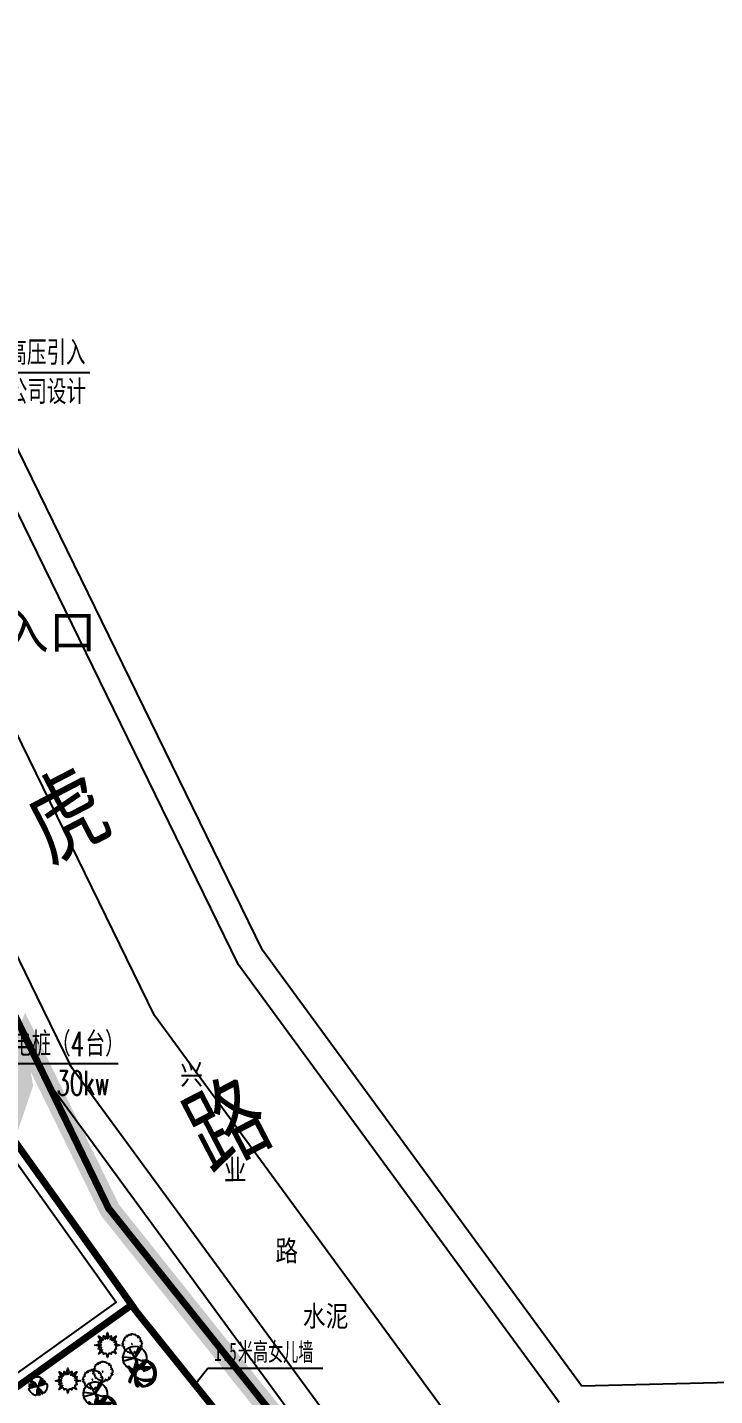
# Model space of a CAD drawing. Extents: x -809667 to 586099, y 3084146 to 3634412.
# Drawn here: x 381343.7 to 381393, y 3084266.7 to 3084364.8 of the extents above; entities that cross this region are included whole.
import ezdxf
from ezdxf.enums import TextEntityAlignment as Align

# ---------------------------------------------------------------- set-up
doc = ezdxf.new("R2010")
doc.units = 0
doc.header["$LTSCALE"] = 0.5
doc.linetypes.add('CONTINOUS', pattern=[0])
doc.layers.get('0').update_dxf_attribs({"linetype": 'CONTINUOUS'})
for name, color, linetype in [('A-S-TREE', 95, 'CONTINUOUS'), ('DIM-动力', 3, 'CONTINUOUS'), ('DIM-照明', 3, 'CONTINUOUS'), ('TREE', 3, 'CONTINUOUS'), ('文字', 7, 'CONTINUOUS'), ('树木', 94, 'CONTINUOUS')]:
    doc.layers.add(name, color=color, linetype=linetype)
doc.styles.add('-宋体', font='', dxfattribs={"width": 0.6})
doc.styles.add('_TEL_DIM', font='SIMPLEX', dxfattribs={"width": 0.8, "height": 3.5, "bigfont": 'HZTXT'})
doc.styles.add('DIMST', font='', dxfattribs={"width": 0.8})
doc.styles.add('HZ', font='', dxfattribs={"width": 0.8})
doc.styles.add('宋体', font='')
doc.styles.get('-宋体').set_extended_font_data('NSimSun')
doc.styles.get('DIMST').set_extended_font_data('SimSun')
doc.styles.get('HZ').set_extended_font_data('NSimSun')
doc.styles.get('宋体').set_extended_font_data('SimSun')

# ---------------------------------------------------------------- blocks, each defined once
blk = doc.blocks.new('TREE1')
at = {"layer": 'A-S-TREE', "color": 0}
for p, q in [((-49, 22), (-3255, -2371)), ((-50, 23), (-3120, 2586)), ((-49, 23), (-2621, -3042)), ((-50, 23), (36, 4021)), ((-50, 23), (629, -3920)), ((-50, 23), (3590, -1636)), ((-50, 23), (3937, -304))]:
    blk.add_line(p, q, dxfattribs=at)
blk.add_ellipse((-50, 22), major_axis=(4000, 0), ratio=0.9999998, dxfattribs=at)
blk = doc.blocks.new('T-7')
at = {"layer": 'TREE', "color": 8, "ltscale": 200, "xscale": 0.4020618556701031, "yscale": 0.4020618556701031, "zscale": 0.4020618556701031, "rotation": 199.2879054791862}
blk.add_blockref('TREE1', (4, 110), dxfattribs=at)
blk = doc.blocks.new('红枫')
at = {"color": 0}
blk.add_lwpolyline([(1297, -1371), (924, -1143, 0.6654953), (552, -1412, 0.6654953), (98, -1485), (-4, -1910), (-107, -1485, 0.6654953), (-561, -1412, 0.6654953), (-933, -1143), (-1306, -1371), (-1078, -998, 0.6654953), (-1348, -625, 0.6654953), (-1420, -172), (-1845, -69), (-1420, 34, 0.6654953), (-1348, 487, 0.6654953), (-1078, 859), (-1306, 1233), (-933, 1005, 0.6654953), (-561, 1274, 0.6654953), (-107, 1347), (-4, 1772), (98, 1347, 0.6654953), (552, 1274, 0.6654953), (924, 1005), (1297, 1233), (1069, 859, 0.6654953), (1339, 487, 0.6654953), (1411, 34), (1836, -69), (1411, -172, 0.6654953), (1339, -625, 0.6654953), (1069, -998)], format="xyb", close=True, dxfattribs=at)
blk.add_lwpolyline([(1297, -1371), (924, -1143, 0.6654953), (552, -1412, 0.6654953), (98, -1485), (-4, -1910), (-107, -1485, 0.6654953), (-561, -1412, 0.6654953), (-933, -1143), (-1306, -1371), (-1078, -998, 0.6654953), (-1348, -625, 0.6654953), (-1420, -172), (-1845, -69), (-1420, 34, 0.6654953), (-1348, 487, 0.6654953), (-1078, 859), (-1306, 1233), (-933, 1005, 0.6654953), (-561, 1274, 0.6654953), (-107, 1347), (-4, 1772), (98, 1347, 0.6654953), (552, 1274, 0.6654953), (924, 1005), (1297, 1233), (1069, 859, 0.6654953), (1339, 487, 0.6654953), (1411, 34), (1836, -69), (1411, -172, 0.6654953), (1339, -625, 0.6654953), (1069, -998)], format="xyb", close=True, dxfattribs=at)
for points in [[(-885, 61), (-1188, -9), (-931, -172)], [(-783, 372), (-962, 364), (-908, 217)], [(-783, 497), (-869, 784), (-550, 714)], [(-231, 823), (-394, 901), (-417, 777)], [(-137, 808), (-20, 1111), (120, 855)], [(462, 676), (478, 886), (369, 808)], [(618, 676), (836, 808), (797, 528)], [(891, 411), (1085, 388), (1023, 271)], [(968, 69), (1218, -32), (1085, -141)], [(-892, -336), (-994, -484), (-846, -561)], [(-783, -678), (-892, -911), (-737, -896)]]:
    blk.add_lwpolyline(points, dxfattribs=at)
blk = doc.blocks.new('03')
at = {"layer": '树木', "color": 0}
for p, q in [((-0.67, 1.25), (-0.82, 0.95)), ((-0.62, 1.29), (-0.77, 0.99)), ((-0.57, 1.33), (-0.71, 1.03)), ((-0.52, 1.36), (-0.66, 1.06)), ((-0.47, 1.38), (-0.62, 1.09)), ((-0.43, 1.41), (-0.57, 1.11)), ((-0.38, 1.42), (-0.53, 1.13)), ((-0.34, 1.44), (-0.49, 1.15)), ((-0.3, 1.46), (-0.45, 1.16)), ((-0.26, 1.47), (-0.41, 1.18)), ((-0.22, 1.48), (-0.37, 1.19)), ((-0.19, 1.49), (-0.33, 1.2)), ((-0.15, 1.5), (-0.29, 1.21)), ((-0.11, 1.5), (-0.25, 1.21)), ((-0.08, 1.51), (-0.22, 1.22)), ((-0.04, 1.51), (-0.18, 1.23)), ((-0.01, 1.52), (-0.15, 1.23)), ((0.03, 1.52), (-0.11, 1.23)), ((0.06, 1.52), (-0.08, 1.23)), ((0.1, 1.52), (-0.04, 1.23)), ((0.13, 1.52), (-0.01, 1.23)), ((0.16, 1.52), (0.02, 1.23)), ((0.19, 1.51), (0.05, 1.23)), ((0.23, 1.51), (0.09, 1.23)), ((0.26, 1.51), (0.12, 1.22)), ((0.29, 1.5), (0.15, 1.22)), ((0.32, 1.49), (0.18, 1.21)), ((0.35, 1.49), (0.21, 1.2)), ((0.38, 1.48), (0.24, 1.2)), ((0.41, 1.47), (0.27, 1.19)), ((0.44, 1.46), (0.3, 1.18)), ((0.47, 1.46), (0.33, 1.17)), ((0.5, 1.44), (0.36, 1.16)), ((0.52, 1.43), (0.38, 1.15)), ((0.55, 1.42), (0.41, 1.14)), ((0.58, 1.41), (0.44, 1.13)), ((0.61, 1.4), (0.47, 1.12)), ((0.63, 1.38), (0.49, 1.1)), ((0.66, 1.37), (0.52, 1.09)), ((0.69, 1.36), (0.55, 1.08)), ((0.71, 1.34), (0.57, 1.06)), ((0.74, 1.32), (0.6, 1.04)), ((0.76, 1.31), (0.62, 1.03)), ((0.79, 1.29), (0.65, 1.01)), ((0.81, 1.27), (0.67, 0.99)), ((0.84, 1.25), (0.7, 0.97)), ((0.86, 1.23), (0.72, 0.95)), ((-1.17, 0.19), (-1.14, 0.32)), ((-1.07, 0.21), (-1.06, 0.23)), ((-1.07, 0.18), (-1.07, 0.21)), ((-1.07, 0.16), (-1.07, 0.18)), ((-1.07, 0.12), (-1.07, 0.16)), ((-1.06, 0.08), (-1.07, 0.12)), ((-1.06, 0.23), (-1.05, 0.26)), ((-1.05, 0.02), (-1.06, 0.08)), ((-0.87, 1.04), (-1.05, 0.7)), ((-1.05, 0.26), (-1.03, 0.29)), ((-0.99, 0.14), (-0.98, 0.16)), ((-0.99, 0.11), (-0.99, 0.14)), ((-0.99, 0.09), (-0.99, 0.11)), ((-0.99, 0.05), (-0.99, 0.09)), ((-0.98, 0.01), (-0.99, 0.05)), ((-0.98, 0.16), (-0.97, 0.19)), ((-0.97, -0.05), (-0.98, 0.01)), ((-0.97, 0.19), (-0.95, 0.22)), ((-0.79, 1.14), (-0.95, 0.82)), ((-0.89, 0.02), (-0.88, 0.06)), ((-0.88, -0.02), (-0.89, 0.02)), ((-0.73, 1.2), (-0.88, 0.9)), ((-0.88, 0.06), (-0.87, 0.11)), ((-0.87, 0.11), (-0.85, 0.17)), ((-0.86, 0.78), (-0.77, 0.88)), ((-0.85, 0.17), (-0.82, 0.25)), ((-0.83, 0.57), (-0.81, 0.63)), ((-0.81, 0.63), (-0.79, 0.67)), ((-0.79, 0.67), (-0.78, 0.7)), ((-0.79, 0.47), (-0.77, 0.53)), ((-0.78, 0.7), (-0.77, 0.72)), ((-0.78, 0.01), (-0.76, 0.06)), ((-0.78, -0.03), (-0.78, 0.01)), ((-0.77, 0.72), (-0.75, 0.74)), ((-0.77, 0.53), (-0.76, 0.57)), ((-0.76, 0.57), (-0.75, 0.6)), ((-0.76, 0.06), (-0.74, 0.12)), ((-0.75, 0.74), (-0.74, 0.76)), ((-0.75, 0.6), (-0.73, 0.63)), ((-0.74, 0.76), (-0.71, 0.78)), ((-0.74, 0.12), (-0.71, 0.2)), ((-0.73, 0.63), (-0.72, 0.64)), ((-0.72, 0.64), (-0.7, 0.66)), ((-0.71, 0.78), (-0.68, 0.8)), ((-0.71, 0.37), (-0.7, 0.42)), ((-0.71, 0.31), (-0.71, 0.37)), ((-0.7, 0.66), (-0.68, 0.68)), ((-0.7, 0.46), (-0.68, 0.5)), ((-0.7, 0.42), (-0.7, 0.46)), ((-0.68, 0.68), (-0.65, 0.7)), ((-0.68, 0.5), (-0.66, 0.53)), ((-0.66, 0.53), (-0.62, 0.57)), ((-0.66, 0), (-0.64, 0.06)), ((-0.64, 0.32), (-0.63, 0.36)), ((-0.64, 0.27), (-0.64, 0.32)), ((-0.64, 0.21), (-0.64, 0.27)), ((-0.64, 0.06), (-0.61, 0.14)), ((-0.63, 0.36), (-0.61, 0.4)), ((-0.62, 0.57), (-0.58, 0.61)), ((-0.61, 0.4), (-0.59, 0.43)), ((-0.59, 0.43), (-0.56, 0.47)), ((-0.58, 0.61), (-0.51, 0.67)), ((-0.58, 0.11), (-0.57, 0.17)), ((-0.57, 0.22), (-0.56, 0.26)), ((-0.57, 0.17), (-0.57, 0.22)), ((-0.56, 0.47), (-0.51, 0.51)), ((-0.56, 0.26), (-0.55, 0.3)), ((-0.56, -0.04), (-0.54, 0.02)), ((-0.55, 0.3), (-0.52, 0.33)), ((-0.54, 0.02), (-0.51, 0.1)), ((-0.52, 0.33), (-0.49, 0.37)), ((-0.51, 0.51), (-0.45, 0.57)), ((-0.51, 0.14), (-0.5, 0.18)), ((-0.51, 0.09), (-0.51, 0.14)), ((-0.51, 0.03), (-0.51, 0.09)), ((-0.5, 0.18), (-0.48, 0.22)), ((-0.49, 0.37), (-0.44, 0.41)), ((-0.48, 0.22), (-0.46, 0.25)), ((-0.46, 0.25), (-0.43, 0.29)), ((-0.44, 0.41), (-0.38, 0.47)), ((-0.43, 0.29), (-0.38, 0.33)), ((-0.4, 0.39), (-0.36, 0.43)), ((-0.4, 0.28), (-0.36, 0.33)), ((-0.39, 0.51), (-0.35, 0.55)), ((-0.38, 0.62), (-0.34, 0.67)), ((-0.38, 0.33), (-0.31, 0.39)), ((-0.36, 0.43), (-0.32, 0.47)), ((-0.36, 0.33), (-0.32, 0.37)), ((-0.35, 0.55), (-0.31, 0.59)), ((-0.34, 0.8), (-0.29, 0.83)), ((-0.34, 0.67), (-0.3, 0.71)), ((-0.32, 0.47), (-0.29, 0.5)), ((-0.32, 0.37), (-0.29, 0.39)), ((-0.31, 0.59), (-0.28, 0.61)), ((-0.3, 0.9), (-0.25, 0.93)), ((-0.3, 0.71), (-0.27, 0.73)), ((-0.29, 0.83), (-0.25, 0.86)), ((-0.29, 0.5), (-0.26, 0.51)), ((-0.29, 0.39), (-0.26, 0.41)), ((-0.28, 0.61), (-0.25, 0.63)), ((-0.27, 0.73), (-0.24, 0.75)), ((-0.26, 0.51), (-0.22, 0.53)), ((-0.26, 0.41), (-0.22, 0.42)), ((-0.25, 0.93), (-0.22, 0.96)), ((-0.25, 0.86), (-0.22, 0.87)), ((-0.25, 0.63), (-0.21, 0.64)), ((-0.24, 0.75), (-0.2, 0.76)), ((-0.22, 0.96), (-0.19, 0.97)), ((-0.22, 0.87), (-0.2, 0.89)), ((-0.22, 0.53), (-0.17, 0.53)), ((-0.22, 0.42), (-0.17, 0.43)), ((-0.21, 0.64), (-0.16, 0.65)), ((-0.2, 1.08), (-0.06, 1.1)), ((-0.2, 0.89), (-0.17, 0.89)), ((-0.2, 0.76), (-0.15, 0.77)), ((-0.19, 0.97), (-0.16, 0.98)), ((-0.17, 0.89), (-0.15, 0.89)), ((-0.17, 0.53), (-0.1, 0.54)), ((-0.17, 0.43), (-0.1, 0.44)), ((-0.16, 0.98), (-0.14, 0.99)), ((-0.16, 0.65), (-0.09, 0.66)), ((-0.15, 0.89), (-0.12, 0.89)), ((-0.15, 0.77), (-0.08, 0.77)), ((-0.14, 0.99), (-0.11, 0.99)), ((-0.12, 0.89), (-0.08, 0.89)), ((-0.11, 0.99), (-0.08, 0.99)), ((-0.1, 0.54), (-0.02, 0.54)), ((-0.1, 0.44), (-0.02, 0.44)), ((-0.09, 0.66), (-0.01, 0.66)), ((-0.08, 0.99), (-0.05, 0.99)), ((-0.08, 0.77), (0, 0.78)), ((0.88, 1.21), (0.74, 0.93)), ((0.91, 1.19), (0.77, 0.91)), ((0.93, 1.17), (0.79, 0.89)), ((0.95, 1.15), (0.81, 0.87)), ((0.97, 1.12), (0.84, 0.85)), ((0.99, 1.1), (0.86, 0.82)), ((1.01, 1.07), (0.88, 0.8)), ((1.04, 1.05), (0.9, 0.77)), ((1.06, 1.02), (0.92, 0.74)), ((1.07, 0.99), (0.94, 0.72)), ((1.09, 0.96), (0.96, 0.69)), ((1.11, 0.93), (0.98, 0.66)), ((1.13, 0.9), (0.99, 0.63)), ((1.15, 0.87), (1.01, 0.6)), ((1.16, 0.84), (1.03, 0.56)), ((1.18, 0.8), (1.05, 0.53)), ((1.2, 0.76), (1.06, 0.49)), ((1.21, 0.73), (1.08, 0.45)), ((1.22, 0.69), (1.09, 0.41)), ((1.24, 0.64), (1.1, 0.37)), ((1.25, 0.6), (1.12, 0.33)), ((1.26, 0.55), (1.13, 0.28)), ((1.27, 0.5), (1.14, 0.24)), ((1.27, 0.45), (1.14, 0.18)), ((1.26, 0.07), (1.14, -0.17)), ((1.28, 0.39), (1.15, 0.13)), ((1.28, 0.33), (1.15, 0.07)), ((1.28, 0.26), (1.15, 0)), ((1.27, 0.18), (1.15, -0.08)), ((-0.97, -0.68), (-1.04, -0.56)), ((-0.93, -0.54), (-0.94, -0.5)), ((-0.92, -0.56), (-0.93, -0.54)), ((-0.91, -0.59), (-0.92, -0.56)), ((-0.89, -0.61), (-0.91, -0.59)), ((-0.87, -0.62), (-0.89, -0.61)), ((-0.87, -0.05), (-0.88, -0.02)), ((-0.85, -0.1), (-0.87, -0.05)), ((-0.84, -0.64), (-0.87, -0.62)), ((-0.83, -0.16), (-0.85, -0.1)), ((-0.83, -0.53), (-0.84, -0.49)), ((-0.81, -0.67), (-0.84, -0.64)), ((-0.81, -0.56), (-0.83, -0.53)), ((-0.8, -0.58), (-0.81, -0.56)), ((-0.76, -0.7), (-0.81, -0.67)), ((-0.79, -0.6), (-0.8, -0.58)), ((-0.77, -0.62), (-0.79, -0.6)), ((-0.78, -0.07), (-0.78, -0.03)), ((-0.77, -0.11), (-0.78, -0.07)), ((-0.75, -0.16), (-0.77, -0.11)), ((-0.73, -0.45), (-0.77, -0.37)), ((-0.74, -0.64), (-0.77, -0.62)), ((-0.72, -0.21), (-0.75, -0.16)), ((-0.7, -0.66), (-0.74, -0.64)), ((-0.7, -0.51), (-0.73, -0.45)), ((-0.67, -0.55), (-0.7, -0.51)), ((-0.65, -0.69), (-0.7, -0.66)), ((-0.68, -0.09), (-0.67, -0.05)), ((-0.67, -0.13), (-0.68, -0.09)), ((-0.67, -0.05), (-0.66, 0)), ((-0.66, -0.17), (-0.67, -0.13)), ((-0.65, -0.58), (-0.67, -0.55)), ((-0.64, -0.21), (-0.66, -0.17)), ((-0.62, -0.41), (-0.66, -0.33)), ((-0.62, -0.6), (-0.65, -0.58)), ((-0.62, -0.27), (-0.64, -0.21)), ((-0.59, -0.47), (-0.62, -0.41)), ((-0.58, -0.62), (-0.62, -0.6)), ((-0.56, -0.51), (-0.59, -0.47)), ((-0.58, -0.09), (-0.56, -0.04)), ((-0.58, -0.13), (-0.58, -0.09)), ((-0.58, -0.17), (-0.58, -0.13)), ((-0.57, -0.21), (-0.58, -0.17)), ((-0.54, -0.64), (-0.58, -0.62)), ((-0.55, -0.25), (-0.57, -0.21)), ((-0.54, -0.54), (-0.56, -0.51)), ((-0.52, -0.31), (-0.55, -0.25)), ((-0.51, -0.37), (-0.54, -0.3)), ((-0.51, -0.57), (-0.54, -0.54)), ((-0.48, -0.66), (-0.54, -0.64)), ((-0.48, -0.43), (-0.51, -0.37)), ((-0.47, -0.59), (-0.51, -0.57)), ((-0.45, -0.47), (-0.48, -0.43)), ((-0.42, -0.6), (-0.47, -0.59)), ((-0.41, -0.33), (-0.45, -0.26)), ((-0.42, -0.51), (-0.45, -0.47)), ((-0.39, -0.53), (-0.42, -0.51)), ((-0.36, -0.62), (-0.42, -0.6)), ((-0.38, -0.39), (-0.41, -0.33)), ((-0.36, -0.55), (-0.39, -0.53)), ((-0.36, -0.43), (-0.38, -0.39)), ((-0.33, -0.46), (-0.36, -0.43)), ((-0.31, -0.56), (-0.36, -0.55)), ((-0.3, -0.49), (-0.33, -0.46)), ((-0.25, -0.58), (-0.31, -0.56)), ((-0.26, -0.51), (-0.3, -0.49)), ((-0.22, -0.52), (-0.26, -0.51)), ((-0.16, -0.54), (-0.22, -0.52)), ((1.21, -0.08), (1.12, -0.28))]:
    blk.add_line(p, q, dxfattribs=at)
for centre, radius, start, end in [((0.46, 1.37), 2.01, 212.167, 223.827), ((1.13, 1.07), 2.01, 184.5918, 196.2518), ((0.29, 0.82), 1.14, 196.2518, 217.1325), ((1.47, 1.72), 2.62, 217.1325, 227.8465), ((0.72, 0.39), 1.14, 157.144, 178.0247), ((2.2, 0.34), 2.62, 178.0247, 188.7387), ((1.53, 0.05), 2.01, 145.484, 157.144), ((-1.52, 1.3), 2.43, 320.6626, 328.3844), ((-1.7, 1.29), 2.56, 324.0702, 331.6293), ((-0.62, 0.98), 1.54, 310.3156, 321.697), ((-0.95, 1.1), 1.86, 321.6616, 330.5829), ((-0.26, 0.73), 1.14, 313.3698, 333.2953), ((-1.52, 1.3), 2.43, 328.3844, 336.1061), ((-1.7, 1.29), 2.56, 331.6293, 339.1884), ((-0.62, 0.98), 1.54, 321.697, 333.0784), ((-0.95, 1.1), 1.86, 330.5829, 340.6014), ((-1.7, 1.29), 2.56, 339.1884, 344.0494), ((-1.52, 1.3), 2.43, 336.1061, 341.9996), ((-1.04, 1.13), 2.02, 333.2953, 346.1281), ((-0.62, 0.98), 1.54, 333.0784, 341.8041), ((-1.7, 1.29), 2.56, 344.0494, 348.9103), ((-1.52, 1.3), 2.43, 341.9996, 346.9383), ((-0.95, 1.1), 1.86, 340.6014, 347.749), ((-0.62, 0.98), 1.54, 341.8041, 348.6651), ((-0.72, 1.32), 2.01, 259.2007, 270.8607), ((-0.18, 0.76), 1.14, 223.827, 244.7077), ((-0.71, 0.44), 1.14, 270.8607, 291.7414), ((0.46, 2.1), 2.62, 244.7077, 255.4217), ((2.11, 0.33), 2.52, 188.7387, 199.6532), ((1.43, 0.35), 1.86, 199.0237, 207.9449), ((1.83, 0.8), 2.43, 206.9459, 214.6677), ((1.89, 0.96), 2.56, 210.3535, 217.9126), ((1.18, 0.09), 1.54, 196.5989, 207.9803), ((1.41, 1.65), 2.52, 227.8465, 238.7609), ((-1.25, 1.82), 2.62, 291.7414, 302.4554), ((0.81, -0.14), 1.14, 199.6532, 219.5786), ((1.43, 0.35), 1.86, 207.9449, 216.8662), ((0.43, 2.01), 2.52, 255.4217, 266.3361), ((1.18, 0.09), 1.54, 207.9803, 219.3617), ((1.83, 0.8), 2.43, 214.6677, 222.3894), ((1.89, 0.96), 2.56, 217.9126, 225.4718), ((0.86, 1.23), 1.86, 238.1314, 247.0527), ((0.9, 1.84), 2.43, 246.0537, 253.7754), ((1.43, 0.35), 1.86, 216.8662, 226.8847), ((1.48, 0.42), 2.02, 219.5786, 232.4114), ((0.84, 2), 2.56, 249.4612, 257.0204), ((0.83, 0.88), 1.54, 235.7067, 247.0881), ((1.18, 0.09), 1.54, 219.3617, 228.0874), ((0.14, 1.39), 1.86, 265.7066, 274.6279), ((-0.11, 1.94), 2.43, 273.6289, 281.3506), ((1.83, 0.8), 2.43, 222.3894, 228.2829), ((-0.23, 2.06), 2.56, 277.0364, 284.5956), ((0.28, 1.06), 1.54, 263.2819, 274.6633), ((0.69, 0.47), 1.14, 238.7609, 258.6864), ((1.89, 0.96), 2.56, 225.4718, 230.3327), ((0.86, 1.23), 1.86, 247.0527, 255.974), ((-1.2, 1.74), 2.52, 302.4554, 313.3698), ((1.43, 0.35), 1.86, 226.8847, 234.0323), ((1.18, 0.09), 1.54, 228.0874, 234.9484), ((0.9, 1.84), 2.43, 253.7754, 261.4972), ((1.83, 0.8), 2.43, 228.2829, 233.2216), ((0.83, 0.88), 1.54, 247.0881, 258.4695), ((1.89, 0.96), 2.56, 230.3327, 235.1936), ((0.34, 0.63), 1.14, 266.3361, 286.2616), ((0.84, 2), 2.56, 257.0204, 264.5795), ((0.14, 1.39), 1.86, 274.6279, 283.5492), ((-0.95, 1.1), 1.86, 312.7403, 321.6616), ((-0.11, 1.94), 2.43, 281.3506, 289.0724), ((0.28, 1.06), 1.54, 274.6633, 286.0447), ((-0.23, 2.06), 2.56, 284.5956, 292.1547), ((0.86, 1.23), 1.86, 255.974, 265.9925), ((0.86, 1.32), 2.02, 258.6864, 271.5192), ((0.83, 0.88), 1.54, 258.4695, 267.1952), ((0.9, 1.84), 2.43, 261.4972, 267.3907), ((0.14, 1.39), 1.86, 283.5492, 293.5677), ((0.84, 2), 2.56, 264.5795, 269.4404), ((0.1, 1.47), 2.02, 286.2616, 299.0944), ((-0.11, 1.94), 2.43, 289.0724, 294.9659), ((0.28, 1.06), 1.54, 286.0447, 294.7704), ((-0.23, 2.06), 2.56, 292.1547, 297.0157), ((0.86, 1.23), 1.86, 265.9925, 273.1401), ((0.83, 0.88), 1.54, 267.1952, 274.0561), ((0.9, 1.84), 2.43, 267.3907, 272.3294), ((0.84, 2), 2.56, 269.4404, 274.3014), ((0.14, 1.39), 1.86, 293.5677, 300.7153), ((-0.11, 1.94), 2.43, 294.9659, 299.9046), ((0.28, 1.06), 1.54, 294.7704, 301.6313), ((-0.23, 2.06), 2.56, 297.0157, 301.8766)]:
    blk.add_arc(centre, radius, start, end, dxfattribs=at)
blk = doc.blocks.new('*E54')
at = {"layer": 'TREE', "color": 0}
blk.add_ellipse((-2.37, 3.56), major_axis=(2.7, 1.39), ratio=1, start_param=0.518575, end_param=0.519414, dxfattribs=at)
blk = doc.blocks.new('A$C4C586FE1')
at = {"layer": 'TREE', "color": 0}
for p, q in [((208, 2079), (171, 1878)), ((330, 2136), (208, 2079)), ((514, 2441), (288, 2276)), ((288, 2276), (288, 2250)), ((288, 2250), (484, 2157)), ((422, 2031), (330, 2136)), ((484, 2157), (422, 2031)), ((570, 2555), (514, 2441)), ((785, 2557), (585, 2566)), ((842, 2436), (785, 2557)), ((885, 2449), (842, 2436)), ((1100, 2801), (873, 2660)), ((873, 2660), (885, 2449)), ((1294, 2743), (1193, 2819)), ((1261, 2599), (1294, 2743)), ((1389, 2617), (1261, 2599)), ((1418, 2836), (1389, 2617)), ((1787, 2660), (1418, 2836)), ((1875, 2686), (1787, 2660)), ((2108, 2532), (1875, 2686)), ((2261, 2516), (2108, 2532)), ((2273, 2551), (2261, 2516)), ((2411, 2297), (2336, 2500)), ((2434, 2275), (2411, 2297)), ((2565, 2086), (2434, 2275)), ((2577, 1905), (2565, 2086)), ((2688, 2051), (2577, 1905)), ((173, 1443), (0, 1425)), ((0, 1425), (27, 1279)), ((6, 1547), (198, 1550)), ((171, 1878), (16, 1628)), ((27, 1279), (67, 1102)), ((67, 988), (67, 1102)), ((67, 988), (157, 906)), ((335, 852), (122, 842)), ((123, 841), (320, 727)), ((157, 906), (291, 931)), ((198, 1550), (173, 1443)), ((291, 931), (335, 852)), ((320, 727), (414, 564)), ((414, 564), (369, 464)), ((513, 326), (783, 402)), ((827, 368), (610, 253)), ((783, 402), (827, 368)), ((1176, 133), (821, 132)), ((1176, 133), (1302, 10)), ((1302, 10), (1413, 132)), ((1413, 132), (1432, 0)), ((1540, 5), (1587, 59)), ((1587, 59), (1859, 85)), ((1826, 254), (2000, 124)), ((1859, 85), (1826, 254)), ((2130, 415), (2352, 350)), ((2132, 192), (2130, 415)), ((2275, 501), (2371, 599)), ((2419, 413), (2275, 501)), ((2371, 599), (2563, 580)), ((2632, 1202), (2788, 1244)), ((2635, 1086), (2632, 1202)), ((2775, 1105), (2635, 1086)), ((2643, 702), (2702, 978)), ((2666, 1735), (2772, 1843)), ((2724, 1646), (2666, 1735)), ((2702, 978), (2775, 1105)), ((2799, 1744), (2724, 1646)), ((2788, 1244), (2821, 1629))]:
    blk.add_line(p, q, dxfattribs=at)
at = {"layer": 'TREE', "color": 0, "extrusion": (0, 0, -1)}
for major_axis, start_param, end_param in [((1003, 1003), -1.4266291, -1.4132158), ((1003, 1003), -1.0118049, -0.9451144), ((1003, 1003), -0.1392478, -0.0819607), ((839, 1144), 0.475418, 0.6338348), ((1003, 1003), 4.0179908, 4.0754248), ((839, 1143), 3.2004333, 3.3408831), ((839, 1144), 2.942836, 3.1151568), ((1003, 1003), 2.2703374, 2.3464274), ((1003, 1003), 1.8291007, 1.9341647), ((1003, 1003), 1.5734012, 1.6381533), ((1003, 1003), 1.3149332, 1.4176353), ((1003, 1003), 0.553886, 0.636541)]:
    blk.add_ellipse((1418, 1418), major_axis=major_axis, ratio=1, start_param=start_param, end_param=end_param, dxfattribs=at)
at = {"layer": 'TREE', "color": 0, "linetype": 'Continuous'}
for start_param, end_param in [(0.0134102, 3.1550028), (3.1550028, 6.2965955)]:
    blk.add_ellipse((1466, 1447), major_axis=(19.2, 19.2), ratio=1, start_param=start_param, end_param=end_param, dxfattribs=at)
at = {"layer": 'TREE', "color": 8, "linetype": 'CONTINOUS', "extrusion": (0, 0, -1), "xscale": 467.4085850556439, "yscale": 467.4085850556439, "zscale": -467.4085850556439, "rotation": 278.9250190116231}
blk.add_blockref('*E54', (-2893, 66), dxfattribs=at)
blk = doc.blocks.new('白玉兰')
at = {"color": 0}
for centre, radius, start, end in [((-559, -2135), 2214, 76.70325, 111.40179), ((-1148, -2037), 2310, 61.625, 95.14911), ((-4729, -6984), 8429, 56.1879, 65.279), ((4371, -556), 4392, 172.1708, 190.66767), ((-713, 1844), 1941, 291.82137, 332.63459), ((-478, 2077), 2115, 283.29933, 320.85284), ((-1261, 1665), 2054, 309.39345, 347.16547), ((2827, 107), 2821, 182.25436, 209.88683), ((2146, 475), 2185, 193.30629, 228.41072)]:
    blk.add_arc(centre, radius, start, end, dxfattribs=at)
for points in [[(36, -22), (99, -220), (-250, -580), (-51, -1540), (-885, -1095), (-1114, -777), (-1334, -432), (-1142, -186), (-697, -181), (-301, 17), (-41, 2), (21, -1)], [(-33, 16), (-233, 73), (-342, 562), (-1254, 922), (-425, 1375), (-33, 1392), (376, 1386), (477, 1091), (236, 716), (185, 277), (29, 67), (-7, 18)], [(8, 31), (155, 177), (635, 34), (1395, 653), (1385, -291), (1209, -641), (1004, -995), (697, -939), (487, -546), (129, -287), (22, -49), (-3, 7)]]:
    blk.add_open_spline(points, degree=3, knots=[0, 0, 0, 0, 621.9897777, 1340.9445447, 1869.0077365, 2592.4274553, 2798.699245, 2915.8275963, 3435.2615023, 4029.7712897, 4212.3005181, 4212.3005181, 4212.3005181, 4212.3005181], dxfattribs=at)
blk = doc.blocks.new('123213')
at = {"layer": '文字', "color": 8, "linetype": 'Continuous'}
for p, q in [((381930.593, 3087172.569), (381938.631, 3087156.117)), ((381938.631, 3087156.117), (381940.732, 3087151.818)), ((381940.732, 3087151.818), (381940.733, 3087151.817)), ((381949.546, 3087129.148), (381950.494, 3087130.317)), ((381950.494, 3087130.317), (381958.741, 3087130.317))]:
    blk.add_line(p, q, dxfattribs=at)
at = {"layer": '文字', "color": 8, "linetype": 'Continuous', "flags": 128}
for points in [[(381975.677, 3087127.873), (381952.684, 3087159.247), (381895.011, 3087277.281), (381883.371, 3087301.399), (381869.51, 3087329.944)], [(381977.29, 3087129.055), (381954.403, 3087160.285), (381896.81, 3087278.155), (381885.171, 3087302.27), (381871.733, 3087329.944)], [(381946.669, 3087155.613), (381888.715, 3087274.223), (381877.073, 3087298.342), (381872.84, 3087307.028)], [(381921.208, 3087187.22), (381938.935, 3087150.94)], [(381978.268, 3087112.495), (381946.669, 3087155.613)], [(381980.502, 3087094.221), (381938.935, 3087150.94)], [(381977.29, 3087129.055), (382008.437, 3087129.826)]]:
    blk.add_lwpolyline(points, dxfattribs=at)
for points, const_width in [([(381770.36, 3087190.836), (381776.82, 3087194.935), (381881.084, 3087269.946), (381943.363, 3087141.793), (381981.092, 3087094.498), (381852.786, 3087079.875), (381804.234, 3087074.341), (381783.884, 3087061.618), (381723.068, 3087158.892), (381743.418, 3087171.615), (381743.418, 3087171.615), (381743.418, 3087171.615), (381770.36, 3087190.836)], 0.5), ([(381804.234, 3087074.341), (381852.786, 3087079.875), (381981.092, 3087094.498), (381943.469, 3087141.66), (381937.453, 3087153.954), (381936.869, 3087152.452), (381937.181, 3087150.636), (381936.123, 3087147.502), (381933.646, 3087144.173), (381869.205, 3087098.152), (381866.3, 3087104.178), (381855.665, 3087096.791), (381846.555, 3087097.31), (381816.785, 3087092.33)], 1.5)]:
    blk.add_lwpolyline(points, dxfattribs=dict(at, const_width=const_width))
blk.add_lwpolyline([(381958.147, 3087118.417), (381959.628, 3087119.599, 0.402203), (381960.359, 3087125.09), (381940.548, 3087152.122)], format="xyb", dxfattribs=at)
at = {"layer": '文字', "color": 8, "linetype": 'Continuous', "const_width": 0.5, "flags": 128}
for points in [[(381889.487, 3087112.647), (381936.77, 3087146.415), (381945.371, 3087134.371), (381953.47, 3087124.277), (381969.851, 3087103.754), (381966.164, 3087094.829), (381892.485, 3087086.412)], [(381904.066, 3087123.059), (381936.77, 3087146.415), (381945.032, 3087134.866), (381932.012, 3087125.567), (381932.884, 3087124.347), (381930.279, 3087122.487), (381929.408, 3087123.707), (381914.922, 3087113.363), (381915.794, 3087112.142), (381913.19, 3087110.282)]]:
    blk.add_lwpolyline(points, close=True, dxfattribs=at)
at = {"layer": '文字', "color": 8, "linetype": 'Continuous', "flags": 128}
blk.add_lwpolyline([(381905.182, 3087122.872), (381936.594, 3087145.306), (381943.916, 3087135.052), (381930.896, 3087125.753), (381931.768, 3087124.533), (381930.465, 3087123.603), (381929.594, 3087124.823), (381913.806, 3087113.549), (381914.678, 3087112.328), (381913.376, 3087111.398)], close=True, dxfattribs=at)
at = {"layer": '文字', "color": 8, "linetype": 'Continuous', "const_width": 0.167}
blk.add_lwpolyline([(381949.494, 3087129.084, 1), (381949.599, 3087129.213, 1)], format="xyb", close=True, dxfattribs=at)
at = {"layer": '文字', "color": 8, "linetype": 'Continuous'}
for name, p, xscale, yscale, zscale in [('红枫', (381943.283, 3087132.013), 0.000487636998295784, 0.000487636998295784, 0.04876370063039211), ('T-7', (381945.232, 3087130.994), 0.0005279999999329448, 0.0005279999999329448, 0.0005279999999329448), ('白玉兰', (381938.286, 3087129.032), 0.0004880798049271107, 0.0004880798049271107, 0.04880798235096967), ('红枫', (381940.449, 3087129.457), 0.000487636998295784, 0.000487636998295784, 0.04876370063039211), ('T-7', (381942.398, 3087128.438), 0.0005279999999329448, 0.0005279999999329448, 0.0005279999999329448)]:
    blk.add_blockref(name, p, dxfattribs=dict(at, xscale=xscale, yscale=yscale, zscale=zscale))
for name, p, xscale, yscale, zscale, rotation in [('A$C4C586FE1', (381945.889, 3087132.642), 0.0005, 0.0005, 0.0005, 169.6965101826048), ('A$C4C586FE1', (381943.789, 3087130.66), 0.0005, 0.0005, 0.0005, 169.6965101826048), ('03', (381945.602, 3087129.908), 0.8, 0.8, 0.8, 292.8030004997092), ('A$C4C586FE1', (381943.055, 3087130.086), 0.0005, 0.0005, 0.0005, 169.6965101826048), ('03', (381942.768, 3087127.351), 0.8, 0.8, 0.8, 292.8030004997092)]:
    blk.add_blockref(name, p, dxfattribs=dict(at, xscale=xscale, yscale=yscale, zscale=zscale, rotation=rotation))
at = {"layer": '文字', "color": 8, "linetype": 'Continuous', "style": '宋体'}
blk.add_text('办公出入口', height=2.5, dxfattribs=at).set_placement((381933.971, 3087183.18), align=Align.MIDDLE)
at = {"layer": '文字', "color": 8, "linetype": 'Continuous', "style": 'HZ', "width": 0.8}
for s, p in [('兴', (381948.506, 3087150.63, 0.715)), ('业', (381951.63, 3087143.782, 0.715)), ('路', (381955.332, 3087137.985, 0.715))]:
    blk.add_text(s, height=1.5, rotation=0.8, dxfattribs=at).set_placement(p)
blk.add_text('水泥', height=1.5, dxfattribs=at).set_placement((381958.928, 3087134.089), align=Align.MIDDLE)
at = {"layer": '文字', "color": 8, "linetype": 'Continuous', "style": '-宋体', "width": 0.6}
for s, p in [('1.5', (381950.937, 3087130.842)), ('米高女儿墙', (381952.638, 3087130.842))]:
    blk.add_text(s, height=1.3217, dxfattribs=at).set_placement(p)
at = {"layer": '文字', "color": 8, "linetype": 'Continuous', "insert": (381925.191, 3087193.2, 0.716), "char_height": 5, "width": 162.80629, "attachment_point": 1, "rotation": 27.48335, "style": 'DIMST'}
blk.add_mtext('{\\fSimHei|b0|i0|c134|p49;老\\P\\P\\P虎\\P\\P\\P路}', dxfattribs=at)

msp = doc.modelspace()

# ---------------------------------------------------------------- linework, layer by layer
at = {"layer": 'DIM-动力', "linetype": 'Continuous'}
msp.add_line((381332.191, 3084290.496), (381350.205, 3084290.496), dxfattribs=at)
at = {"layer": 'DIM-照明', "linetype": 'Continuous'}
msp.add_line((381327.34, 3084340.05), (381348.166, 3084340.05), dxfattribs=at)

# ---------------------------------------------------------------- block references
at = {"layer": '文字', "color": 8}
msp.add_blockref('123213', (-593.85, -2861.67), dxfattribs=at)

# ---------------------------------------------------------------- texts
at = {"layer": 'DIM-动力', "color": 7, "linetype": 'Continuous', "style": '_TEL_DIM'}
for s, width, p in [('快充新能源充电桩（', 0.8, (381334.194, 3084291.021)), ('4', 0.64, (381346.794, 3084291.021)), ('台）', 0.8, (381347.861, 3084291.021)), ('30kw', 0.64, (381345.787, 3084288.221))]:
    msp.add_text(s, height=1.75, dxfattribs=dict(at, width=width)).set_placement(p)
at = {"layer": 'DIM-照明', "color": 7, "linetype": 'Continuous', "style": '_TEL_DIM', "width": 0.8}
for s, p in [('市政高压引入', (381339.461, 3084340.575)), ('线路具体规格由专业电力公司设计', (381326.895, 3084337.775))]:
    msp.add_text(s, height=1.75, dxfattribs=at).set_placement(p)

doc.saveas('drawing.dxf')
